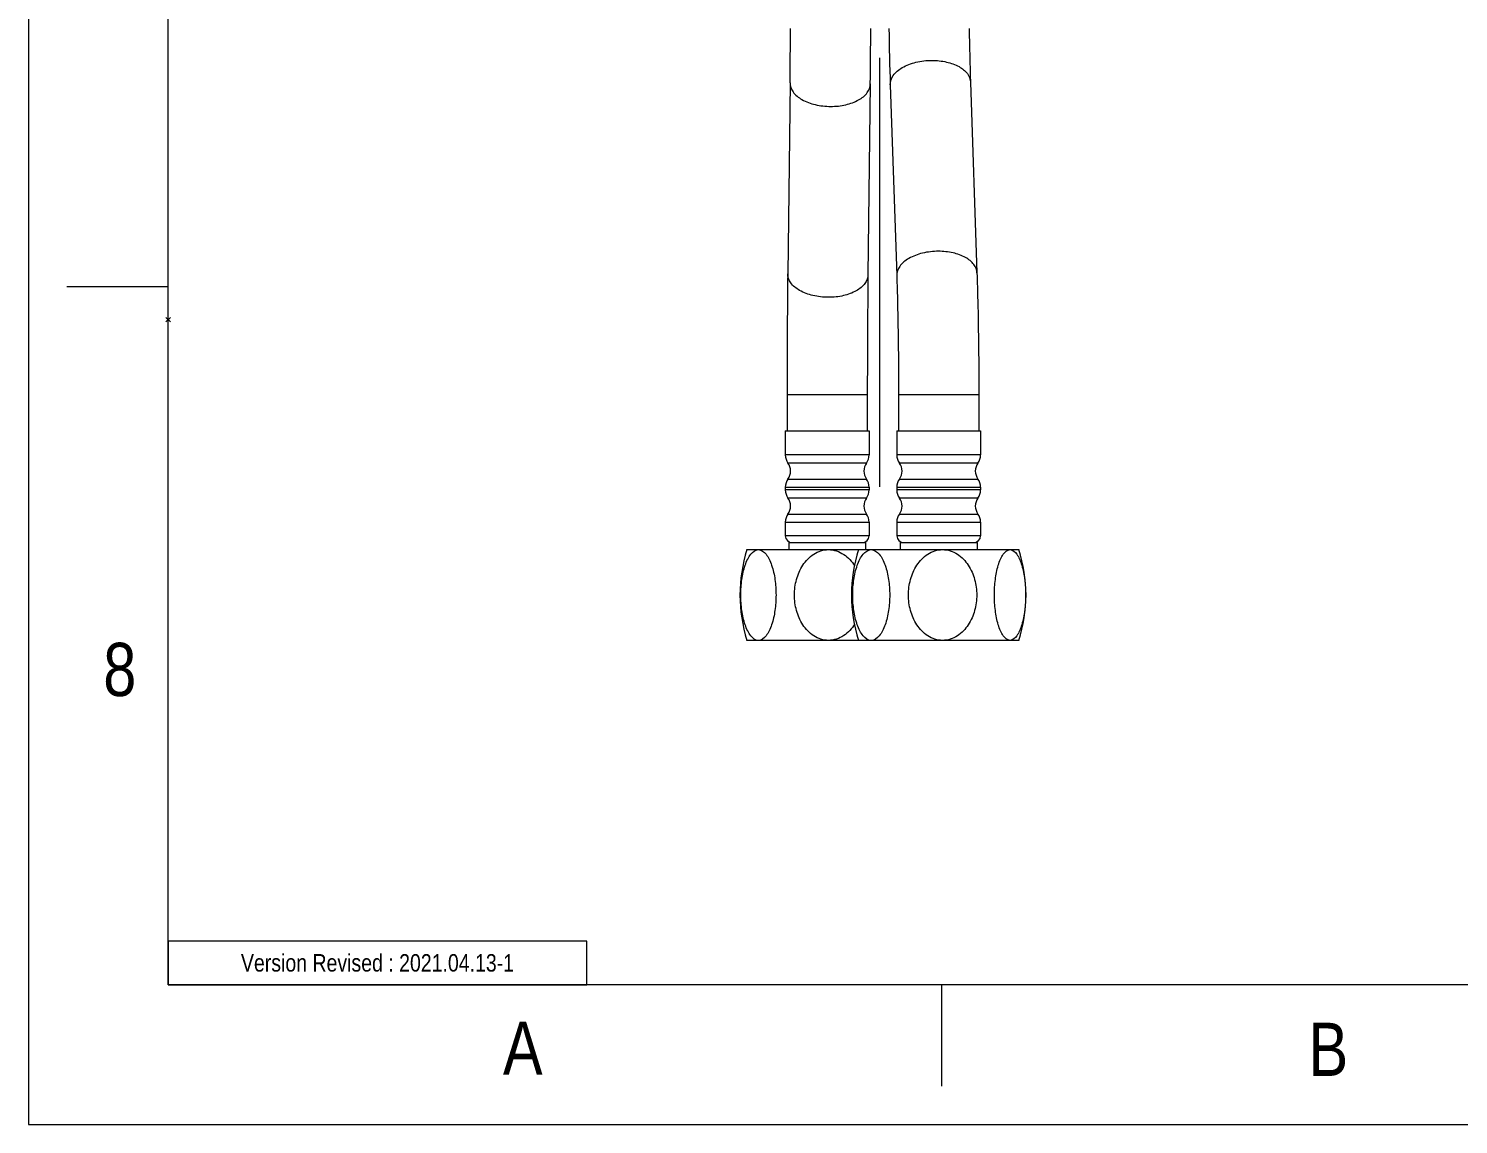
# Model space of a CAD drawing. Header units: inches. Extents: x 5272 to 5866, y 423 to 1263.
# Drawn here: x 5272.3 to 5477.2, y 422.5 to 579.5 of the extents above; entities that cross this region are included whole.
import ezdxf

# ---------------------------------------------------------------- set-up
doc = ezdxf.new("R2010")
doc.units = ezdxf.units.IN
doc.header["$LTSCALE"] = 4.84
doc.header["$MEASUREMENT"] = 0
doc.header["$PDMODE"] = 3
doc.header["$PDSIZE"] = 0.3125
doc.linetypes.add('CENTERX2', pattern=[20.32, 12.7, -2.54, 2.54, -2.54])
doc.layers.get('0').update_dxf_attribs({"linetype": 'CONTINUOUS', "lineweight": 13})
doc.layers.add('CENTER', color=1, linetype='CENTERX2', lineweight=15)
doc.layers.add('TEXT', color=2, linetype='CONTINUOUS', lineweight=13)
doc.styles.get("Standard").update_dxf_attribs({"font": 'arial.ttf', "width": 0.8})

msp = doc.modelspace()

# ---------------------------------------------------------------- linework, layer by layer
at = {"color": 7, "linetype": 'Continuous'}
for p, q in [((5272.256, 1262.514), (5272.256, 422.514)), ((5381.376, 571.716), (5381.045, 544.368)), ((5407.23, 571.842), (5408.16, 544.494)), ((5392.875, 571.577), (5392.544, 544.229)), ((5395.737, 571.451), (5396.667, 544.103)), ((5292.256, 542.514), (5277.72, 542.514)), ((5380.95, 527.091), (5392.45, 527.091)), ((5380.95, 527.091), (5380.95, 521.854)), ((5392.45, 527.091), (5392.45, 521.854)), ((5396.927, 527.091), (5408.427, 527.091)), ((5396.927, 527.091), (5396.927, 521.854)), ((5408.427, 527.091), (5408.427, 521.854)), ((5380.7, 521.854), (5392.7, 521.854)), ((5380.7, 521.854), (5380.7, 518.415)), ((5392.7, 521.854), (5392.7, 518.415)), ((5396.677, 521.854), (5408.677, 521.854)), ((5396.677, 521.854), (5396.677, 518.415)), ((5408.677, 521.854), (5408.677, 518.415)), ((5392.7, 518.415), (5380.7, 518.415)), ((5408.677, 518.415), (5396.677, 518.415)), ((5392.325, 517.249), (5381.075, 517.249)), ((5408.302, 517.249), (5397.052, 517.249)), ((5381.075, 514.958), (5392.325, 514.958)), ((5397.052, 514.958), (5408.302, 514.958)), ((5380.7, 513.792), (5392.7, 513.792)), ((5380.7, 513.792), (5380.7, 513.415)), ((5392.7, 513.415), (5380.7, 513.415)), ((5392.325, 512.249), (5381.075, 512.249)), ((5392.7, 513.792), (5392.7, 513.415)), ((5396.677, 513.792), (5408.677, 513.792)), ((5396.677, 513.792), (5396.677, 513.415)), ((5408.677, 513.415), (5396.677, 513.415)), ((5408.302, 512.249), (5397.052, 512.249)), ((5408.677, 513.792), (5408.677, 513.415)), ((5380.7, 508.792), (5392.7, 508.792)), ((5380.7, 508.792), (5380.7, 506.854)), ((5381.075, 509.958), (5392.325, 509.958)), ((5392.7, 508.792), (5392.7, 506.854)), ((5396.677, 508.792), (5408.677, 508.792)), ((5396.677, 508.792), (5396.677, 506.854)), ((5397.052, 509.958), (5408.302, 509.958)), ((5408.677, 508.792), (5408.677, 506.854)), ((5392.7, 506.854), (5380.7, 506.854)), ((5408.677, 506.854), (5396.677, 506.854)), ((5375.201, 504.854), (5414.177, 504.854)), ((5381.2, 505.854), (5392.2, 505.854)), ((5381.2, 505.854), (5381.2, 504.854)), ((5392.2, 505.854), (5392.2, 504.854)), ((5397.177, 505.854), (5408.177, 505.854)), ((5397.177, 505.854), (5397.177, 504.854)), ((5408.177, 505.854), (5408.177, 504.854)), ((5414.177, 491.854), (5375.201, 491.854)), ((5403.061, 442.509), (5403.061, 427.972)), ((5272.256, 422.514), (5866.256, 422.514))]:
    msp.add_line(p, q, dxfattribs=at)
at = {"linetype": 'Continuous'}
for p, q in [((5292.256, 442.514), (5292.256, 1242.514)), ((5846.256, 442.514), (5292.256, 442.514))]:
    msp.add_line(p, q, dxfattribs=at)
msp.add_lwpolyline([(5292.256, 442.514), (5352.256, 442.514), (5352.256, 448.764), (5292.256, 448.764)], close=True)
at = {"color": 7, "linetype": 'Continuous'}
for centre, radius, start, end in [((4113.234, 586.609), 1268.23, 359.327139, 359.678419), ((4111.018, 586.63), 1281.946, 359.327196, 359.681005), ((5857.172, 586.652), 461.686, 180.88843, 181.88685), ((5854.96, 586.595), 447.974, 180.90878, 181.8873), ((6771.646, 528.135), 1390.696, 179.331183, 180.042999), ((6771.786, 528.134), 1379.336, 179.331427, 180.043315), ((5382.7, 518.415), 2, 180, 215.65909), ((5390.7, 518.415), 2, 324.34091, 0), ((5398.677, 518.415), 2, 180, 215.65909), ((5406.677, 518.415), 2, 324.34091, 0), ((5379.45, 516.083), 2, 0.59003, 35.65909), ((5393.95, 516.083), 2, 144.34091, 179.40997), ((5395.427, 516.083), 2, 0.59003, 35.65909), ((5409.927, 516.083), 2, 144.34091, 179.40997), ((5382.7, 513.792), 2, 144.34091, 180), ((5379.45, 516.124), 2, 324.34091, 359.40997), ((5393.95, 516.124), 2, 180.59003, 215.65909), ((5390.7, 513.792), 2, 0, 35.65909), ((5398.677, 513.792), 2, 144.34091, 180), ((5395.427, 516.124), 2, 324.34091, 359.40997), ((5409.927, 516.124), 2, 180.59003, 215.65909), ((5406.677, 513.792), 2, 0, 35.65909), ((5382.7, 513.415), 2, 180, 215.65909), ((5379.45, 511.083), 2, 0.59003, 35.65909), ((5393.95, 511.083), 2, 144.34091, 179.40997), ((5390.7, 513.415), 2, 324.34091, 0), ((5398.677, 513.415), 2, 180, 215.65909), ((5395.427, 511.083), 2, 0.59003, 35.65909), ((5409.927, 511.083), 2, 144.34091, 179.40997), ((5406.677, 513.415), 2, 324.34091, 0), ((5379.45, 511.124), 2, 324.34091, 359.40997), ((5393.95, 511.124), 2, 180.59003, 215.65909), ((5395.427, 511.124), 2, 324.34091, 359.40997), ((5409.927, 511.124), 2, 180.59003, 215.65909), ((5382.7, 508.792), 2, 144.34091, 180), ((5390.7, 508.792), 2, 0, 35.65909), ((5398.677, 508.792), 2, 144.34091, 180), ((5406.677, 508.792), 2, 0, 35.65909), ((5381.7, 506.854), 1, 180, 270), ((5391.7, 506.854), 1, 270, 0), ((5397.677, 506.854), 1, 180, 270), ((5407.677, 506.854), 1, 270, 0), ((5395.825, 498.354), 21.625, 162.50768, 197.49232), ((5411.802, 498.354), 21.625, 162.50768, 197.49232), ((5393.552, 498.354), 21.625, 342.50768, 17.49232)]:
    msp.add_arc(centre, radius, start, end, dxfattribs=at)
for points, knots in [([(5395.737, 571.451), (5395.721, 571.913), (5396.117, 572.965), (5397.527, 574.059), (5399.464, 574.778), (5400.942, 574.944), (5401.712, 574.944)], [0, 0, 0, 0, 0.1844431, 0.4136792, 0.6928899, 1, 1, 1, 1]), ([(5401.712, 574.944), (5402.417, 574.944), (5403.76, 574.806), (5405.529, 574.181), (5406.823, 573.207), (5407.215, 572.269), (5407.23, 571.842)], [0, 0, 0, 0, 0.3087998, 0.5852678, 0.8129965, 1, 1, 1, 1]), ([(5381.376, 571.716), (5381.371, 571.264), (5381.766, 570.25), (5383.139, 569.193), (5385.023, 568.505), (5386.458, 568.348), (5387.207, 568.348)], [0, 0, 0, 0, 0.1853076, 0.4140152, 0.6923008, 1, 1, 1, 1]), ([(5387.207, 568.348), (5387.934, 568.348), (5389.321, 568.495), (5391.144, 569.15), (5392.476, 570.163), (5392.87, 571.138), (5392.875, 571.577)], [0, 0, 0, 0, 0.3083002, 0.5856088, 0.8137802, 1, 1, 1, 1]), ([(5402.642, 547.597), (5401.872, 547.597), (5400.394, 547.431), (5398.457, 546.712), (5397.047, 545.617), (5396.651, 544.565), (5396.667, 544.103)], [0, 0, 0, 0, 0.3071101, 0.5863208, 0.8155569, 1, 1, 1, 1]), ([(5408.16, 544.494), (5408.145, 544.921), (5407.753, 545.859), (5406.459, 546.833), (5404.69, 547.458), (5403.347, 547.597), (5402.642, 547.597)], [0, 0, 0, 0, 0.1870035, 0.4147322, 0.6912002, 1, 1, 1, 1]), ([(5386.876, 541), (5386.126, 541), (5384.691, 541.157), (5382.808, 541.845), (5381.435, 542.902), (5381.039, 543.917), (5381.045, 544.368)], [0, 0, 0, 0, 0.3076992, 0.5859848, 0.8146924, 1, 1, 1, 1]), ([(5392.544, 544.229), (5392.538, 543.79), (5392.144, 542.815), (5390.812, 541.802), (5388.989, 541.147), (5387.602, 541), (5386.876, 541)], [0, 0, 0, 0, 0.1862198, 0.4143912, 0.6916998, 1, 1, 1, 1]), ([(5396.667, 544.103), (5396.711, 542.808), (5396.871, 537.139), (5396.927, 531.467), (5396.927, 527.091)], [0, 0, 0, 0, 0.2284003, 1, 1, 1, 1]), ([(5408.16, 544.494), (5408.205, 543.163), (5408.369, 537.364), (5408.427, 531.562), (5408.427, 527.091)], [0, 0, 0, 0, 0.2294897, 1, 1, 1, 1]), ([(5374.32, 498.354), (5374.32, 499.095), (5374.417, 500.537), (5374.783, 502.261), (5375.273, 503.471), (5375.773, 504.339), (5376.419, 504.854), (5376.842, 504.854)], [0, 0, 0, 0, 0.3015187, 0.5854186, 0.7138061, 0.8277906, 1, 1, 1, 1]), ([(5376.842, 504.854), (5377.266, 504.854), (5377.911, 504.339), (5378.411, 503.471), (5378.901, 502.261), (5379.268, 500.537), (5379.365, 499.095), (5379.365, 498.354)], [0, 0, 0, 0, 0.172211, 0.2861847, 0.4145742, 0.6984897, 1, 1, 1, 1]), ([(5382.001, 498.354), (5382.001, 499.1), (5382.197, 500.601), (5383.105, 502.678), (5384.659, 504.355), (5386.16, 504.854), (5386.899, 504.854)], [0, 0, 0, 0, 0.2509454, 0.5015723, 0.7515389, 1, 1, 1, 1]), ([(5386.899, 504.854), (5387.657, 504.854), (5389.194, 504.331), (5390.238, 503.162), (5390.646, 502.519)], [0, 0, 0, 0, 0.4983804, 1, 1, 1, 1]), ([(5390.356, 498.354), (5390.356, 499.095), (5390.458, 500.539), (5390.845, 502.265), (5391.359, 503.473), (5391.893, 504.351), (5392.569, 504.854), (5393.009, 504.854)], [0, 0, 0, 0, 0.2985816, 0.5803955, 0.708471, 0.8229791, 1, 1, 1, 1]), ([(5393.009, 504.854), (5393.448, 504.854), (5394.124, 504.35), (5394.658, 503.473), (5395.172, 502.265), (5395.559, 500.539), (5395.661, 499.095), (5395.661, 498.354)], [0, 0, 0, 0, 0.177022, 0.2915199, 0.4195974, 0.7014265, 1, 1, 1, 1]), ([(5398.342, 498.354), (5398.342, 499.1), (5398.538, 500.6), (5399.444, 502.678), (5400.997, 504.355), (5402.497, 504.854), (5403.235, 504.854)], [0, 0, 0, 0, 0.251037, 0.5017364, 0.7516787, 1, 1, 1, 1]), ([(5403.235, 504.854), (5403.974, 504.854), (5405.474, 504.355), (5407.026, 502.678), (5407.933, 500.6), (5408.129, 499.1), (5408.129, 498.354)], [0, 0, 0, 0, 0.2483325, 0.4982706, 0.7489552, 1, 1, 1, 1]), ([(5410.663, 498.354), (5410.663, 499.095), (5410.749, 500.533), (5411.072, 502.253), (5411.509, 503.467), (5411.938, 504.31), (5412.515, 504.854), (5412.904, 504.854)], [0, 0, 0, 0, 0.3078508, 0.596308, 0.7254359, 0.8383723, 1, 1, 1, 1]), ([(5412.904, 504.854), (5413.293, 504.854), (5413.87, 504.31), (5414.299, 503.467), (5414.736, 502.253), (5415.058, 500.532), (5415.144, 499.095), (5415.144, 498.354)], [0, 0, 0, 0, 0.1616302, 0.2745546, 0.4036848, 0.692158, 1, 1, 1, 1]), ([(5376.842, 491.854), (5376.419, 491.854), (5375.773, 492.369), (5375.273, 493.236), (5374.783, 494.446), (5374.417, 496.17), (5374.32, 497.612), (5374.32, 498.354)], [0, 0, 0, 0, 0.172211, 0.2861847, 0.4145742, 0.6984897, 1, 1, 1, 1]), ([(5379.365, 498.354), (5379.365, 497.612), (5379.268, 496.17), (5378.901, 494.446), (5378.411, 493.236), (5377.911, 492.369), (5377.266, 491.854), (5376.842, 491.854)], [0, 0, 0, 0, 0.3015187, 0.5854186, 0.7138061, 0.8277906, 1, 1, 1, 1]), ([(5386.898, 491.854), (5386.159, 491.854), (5384.658, 492.353), (5383.104, 494.03), (5382.198, 496.107), (5382.001, 497.607), (5382.001, 498.354)], [0, 0, 0, 0, 0.2484591, 0.4984221, 0.74906, 1, 1, 1, 1]), ([(5393.009, 491.854), (5392.569, 491.854), (5391.893, 492.357), (5391.359, 493.234), (5390.845, 494.442), (5390.458, 496.168), (5390.356, 497.612), (5390.356, 498.354)], [0, 0, 0, 0, 0.177022, 0.2915199, 0.4195974, 0.7014265, 1, 1, 1, 1]), ([(5395.661, 498.354), (5395.661, 497.612), (5395.559, 496.168), (5395.172, 494.442), (5394.658, 493.234), (5394.124, 492.357), (5393.448, 491.854), (5393.009, 491.854)], [0, 0, 0, 0, 0.2985816, 0.5803955, 0.708471, 0.8229791, 1, 1, 1, 1]), ([(5403.235, 491.854), (5402.497, 491.854), (5400.997, 492.352), (5399.444, 494.029), (5398.538, 496.107), (5398.342, 497.607), (5398.342, 498.354)], [0, 0, 0, 0, 0.2483325, 0.4982706, 0.7489552, 1, 1, 1, 1]), ([(5408.129, 498.354), (5408.129, 497.607), (5407.932, 496.107), (5407.026, 494.029), (5405.474, 492.352), (5403.974, 491.854), (5403.235, 491.854)], [0, 0, 0, 0, 0.251037, 0.5017364, 0.7516787, 1, 1, 1, 1]), ([(5412.904, 491.854), (5412.515, 491.854), (5411.938, 492.397), (5411.509, 493.241), (5411.072, 494.454), (5410.749, 496.175), (5410.663, 497.612), (5410.663, 498.354)], [0, 0, 0, 0, 0.1616302, 0.2745546, 0.4036848, 0.692158, 1, 1, 1, 1]), ([(5415.144, 498.354), (5415.144, 497.612), (5415.058, 496.175), (5414.736, 494.454), (5414.299, 493.241), (5413.87, 492.397), (5413.293, 491.854), (5412.904, 491.854)], [0, 0, 0, 0, 0.3078508, 0.596308, 0.7254359, 0.8383723, 1, 1, 1, 1]), ([(5390.646, 494.188), (5390.238, 493.544), (5389.194, 492.375), (5387.655, 491.853), (5386.898, 491.854)], [0, 0, 0, 0, 0.5016226, 1, 1, 1, 1])]:
    msp.add_open_spline(points, degree=3, knots=knots, dxfattribs=at)
msp.add_point((5292.256, 537.812))
msp.add_point((5292.256, 537.812))
at = {"layer": 'CENTER'}
msp.add_line((5394.22, 513.865), (5394.22, 1104.694), dxfattribs=at)

# ---------------------------------------------------------------- texts
at = {"char_height": 7.624, "attachment_point": 5}
for s, width, insert in [('8', 50, (5285.322, 487.637)), ('A', 10, (5343.075, 433.438)), ('B', 10, (5458.525, 433.269))]:
    msp.add_mtext_dynamic_manual_height_columns(s, width=width, gutter_width=12.5, heights=[0], dxfattribs=dict(at, insert=insert))
at = {"layer": 'TEXT', "insert": (5322.256, 445.639), "char_height": 2.5, "attachment_point": 5}
msp.add_mtext_dynamic_manual_height_columns('Version Revised : 2021.04.13-1', width=60, gutter_width=12.5, heights=[0], dxfattribs=at)

doc.saveas('drawing.dxf')
